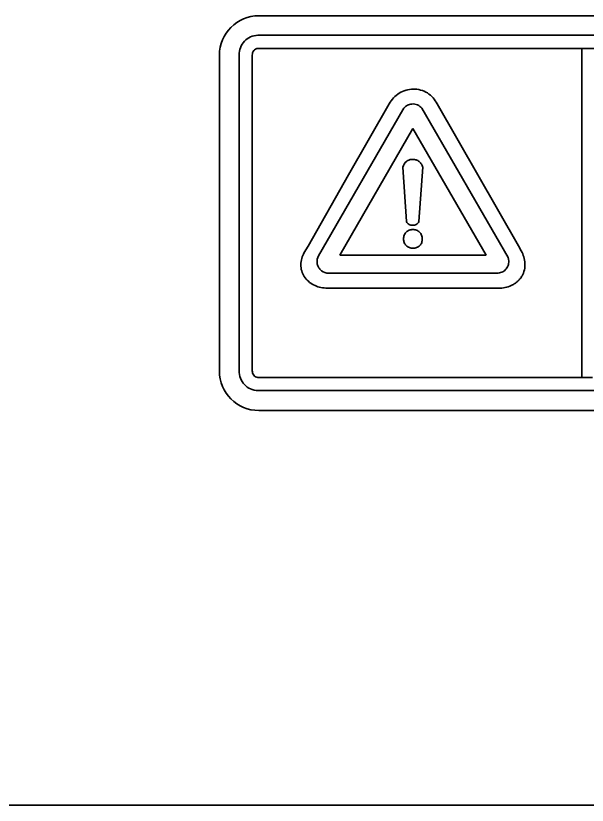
# Model space of a CAD drawing. Header units: millimetres. Extents: x 32496 to 166256, y 3504 to 23939.
# Drawn here: x 43047.7 to 43091.1, y 11555.1 to 11615.1 of the extents above; entities that cross this region are included whole.
import ezdxf

# ---------------------------------------------------------------- set-up
doc = ezdxf.new("R2010")
doc.units = ezdxf.units.MM
doc.layers.get('0').update_dxf_attribs({"lineweight": 35})

msp = doc.modelspace()

# ---------------------------------------------------------------- linework, layer by layer
at = {"linetype": 'Continuous'}
for p, q in [((43066.14, 11615.075), (43148.14, 11615.075)), ((43066.069, 11613.593), (43148.21, 11613.593)), ((43148.21, 11612.593), (43066.069, 11612.593)), ((43090.701, 11587.594), (43090.701, 11612.593)), ((43063.14, 11588.075), (43063.14, 11612.075)), ((43064.64, 11588.098), (43064.64, 11612.089)), ((43065.64, 11612.089), (43065.64, 11588.098)), ((43072.968, 11602.982), (43076.05, 11608.382)), ((43079.698, 11608.382), (43082.788, 11602.982)), ((43077.083, 11607.926), (43070.678, 11596.84)), ((43077.16, 11608.046), (43077.083, 11607.926)), ((43085.081, 11596.714), (43078.539, 11608.046)), ((43072.293, 11596.884), (43077.852, 11606.514)), ((43077.852, 11606.514), (43083.411, 11596.884)), ((43077.098, 11603.571), (43077.369, 11599.433)), ((43078.297, 11599.433), (43078.606, 11603.571)), ((43069.877, 11597.567), (43072.968, 11602.982)), ((43082.788, 11602.982), (43085.871, 11597.582)), ((43069.595, 11597.072), (43069.877, 11597.567)), ((43085.871, 11597.582), (43086.089, 11597.2)), ((43070.678, 11596.84), (43070.618, 11596.714)), ((43072.293, 11596.884), (43083.411, 11596.884)), ((43070.618, 11596.714), (43070.579, 11596.577)), ((43085.126, 11596.568), (43085.081, 11596.714)), ((43085.126, 11596.568), (43085.131, 11596.434)), ((43070.914, 11595.687), (43071.035, 11595.61)), ((43071.035, 11595.61), (43071.167, 11595.555)), ((43071.167, 11595.555), (43071.31, 11595.522)), ((43071.453, 11595.511), (43071.31, 11595.522)), ((43084.252, 11595.511), (43071.453, 11595.511)), ((43084.481, 11594.378), (43071.221, 11594.378)), ((43066.069, 11587.594), (43090.701, 11587.594)), ((43090.701, 11587.594), (43091.501, 11587.594)), ((43148.21, 11586.594), (43066.069, 11586.594)), ((43148.14, 11585.075), (43066.14, 11585.075)), ((42798.24, 11555.075), (43149.64, 11555.075))]:
    msp.add_line(p, q, dxfattribs=at)
for centre, start, end in [((43066.14, 11612.075), 90, 180), ((43066.14, 11588.075), 180, 270)]:
    msp.add_arc(centre, 3, start, end, dxfattribs=at)
for points, knots in [([(43064.64, 11612.089), (43064.642, 11612.28), (43064.711, 11612.664), (43065.018, 11613.163), (43065.495, 11613.504), (43065.878, 11613.592), (43066.069, 11613.593)], [0, 0, 0, 0, 0.25021, 0.500213, 0.750143, 1, 1, 1, 1]), ([(43066.069, 11612.593), (43066.008, 11612.592), (43065.887, 11612.557), (43065.747, 11612.435), (43065.658, 11612.272), (43065.641, 11612.149), (43065.64, 11612.089)], [0, 0, 0, 0, 0.249574, 0.499607, 0.749672, 1, 1, 1, 1]), ([(43076.05, 11608.382), (43076.144, 11608.543), (43076.366, 11608.849), (43076.802, 11609.213), (43077.32, 11609.447), (43077.881, 11609.534), (43078.445, 11609.46), (43078.966, 11609.231), (43079.398, 11608.86), (43079.611, 11608.547), (43079.698, 11608.382)], [0, 0, 0, 0, 0.125043, 0.250076, 0.375064, 0.500046, 0.625012, 0.749985, 0.874984, 1, 1, 1, 1]), ([(43077.781, 11608.37), (43077.661, 11608.366), (43077.421, 11608.302), (43077.232, 11608.142), (43077.16, 11608.046)], [0, 0, 0, 0, 0.500066, 1, 1, 1, 1]), ([(43078.539, 11608.046), (43078.448, 11608.155), (43078.213, 11608.331), (43077.922, 11608.381), (43077.781, 11608.37)], [0, 0, 0, 0, 0.500151, 1, 1, 1, 1]), ([(43078.606, 11603.571), (43078.584, 11603.654), (43078.515, 11603.815), (43078.337, 11604.008), (43078.105, 11604.132), (43077.847, 11604.176), (43077.587, 11604.141), (43077.277, 11603.98), (43077.14, 11603.735), (43077.098, 11603.571)], [0, 0, 0, 0, 0.125416, 0.250812, 0.376176, 0.501536, 0.626901, 0.752228, 1, 1, 1, 1]), ([(43077.369, 11599.433), (43077.398, 11599.344), (43077.513, 11599.234), (43077.69, 11599.168), (43077.834, 11599.15), (43077.977, 11599.167), (43078.155, 11599.232), (43078.27, 11599.343), (43078.297, 11599.433)], [0, 0, 0, 0, 0.248005, 0.374187, 0.500218, 0.626257, 0.752419, 1, 1, 1, 1]), ([(43078.567, 11598.119), (43078.565, 11598.212), (43078.526, 11598.398), (43078.372, 11598.639), (43078.131, 11598.795), (43077.85, 11598.845), (43077.57, 11598.794), (43077.327, 11598.64), (43077.171, 11598.4), (43077.136, 11598.212), (43077.137, 11598.119)], [0, 0, 0, 0, 0.125086, 0.250093, 0.374991, 0.500042, 0.625122, 0.750069, 0.875003, 1, 1, 1, 1]), ([(43077.137, 11598.119), (43077.136, 11598.026), (43077.174, 11597.837), (43077.335, 11597.599), (43077.579, 11597.446), (43077.86, 11597.391), (43078.143, 11597.436), (43078.388, 11597.59), (43078.539, 11597.836), (43078.569, 11598.026), (43078.567, 11598.119)], [0, 0, 0, 0, 0.124943, 0.249938, 0.374942, 0.50009, 0.625177, 0.750037, 0.874923, 1, 1, 1, 1]), ([(43071.221, 11594.378), (43071.062, 11594.385), (43070.743, 11594.429), (43070.149, 11594.662), (43069.641, 11595.095), (43069.373, 11595.68), (43069.31, 11596.161), (43069.389, 11596.638), (43069.516, 11596.934), (43069.595, 11597.072)], [0, 0, 0, 0, 0.125288, 0.250496, 0.499057, 0.624341, 0.749506, 0.874799, 1, 1, 1, 1]), ([(43086.089, 11597.2), (43086.166, 11597.054), (43086.295, 11596.748), (43086.389, 11596.257), (43086.351, 11595.757), (43086.197, 11595.366), (43086.01, 11595.093), (43085.839, 11594.912), (43085.645, 11594.756), (43085.364, 11594.581), (43084.976, 11594.426), (43084.646, 11594.383), (43084.481, 11594.378)], [0, 0, 0, 0, 0.124918, 0.249943, 0.374803, 0.499768, 0.56239, 0.624917, 0.687539, 0.750198, 0.875057, 1, 1, 1, 1]), ([(43070.579, 11596.577), (43070.569, 11596.494), (43070.555, 11596.327), (43070.606, 11596.078), (43070.729, 11595.857), (43070.851, 11595.741), (43070.914, 11595.687)], [0, 0, 0, 0, 0.25043, 0.500159, 0.749973, 1, 1, 1, 1]), ([(43084.252, 11595.511), (43084.37, 11595.513), (43084.609, 11595.56), (43084.912, 11595.765), (43085.104, 11596.076), (43085.143, 11596.316), (43085.142, 11596.434)], [0, 0, 0, 0, 0.250076, 0.499965, 0.749848, 1, 1, 1, 1]), ([(43066.069, 11586.594), (43065.878, 11586.596), (43065.494, 11586.682), (43065.019, 11587.024), (43064.711, 11587.523), (43064.642, 11587.907), (43064.64, 11588.098)], [0, 0, 0, 0, 0.249897, 0.499856, 0.749823, 1, 1, 1, 1]), ([(43065.64, 11588.098), (43065.641, 11588.037), (43065.658, 11587.915), (43065.747, 11587.752), (43065.887, 11587.631), (43066.008, 11587.594), (43066.069, 11587.594)], [0, 0, 0, 0, 0.250296, 0.500487, 0.750472, 1, 1, 1, 1])]:
    msp.add_open_spline(points, degree=3, knots=knots, dxfattribs=at)

doc.saveas('drawing.dxf')
